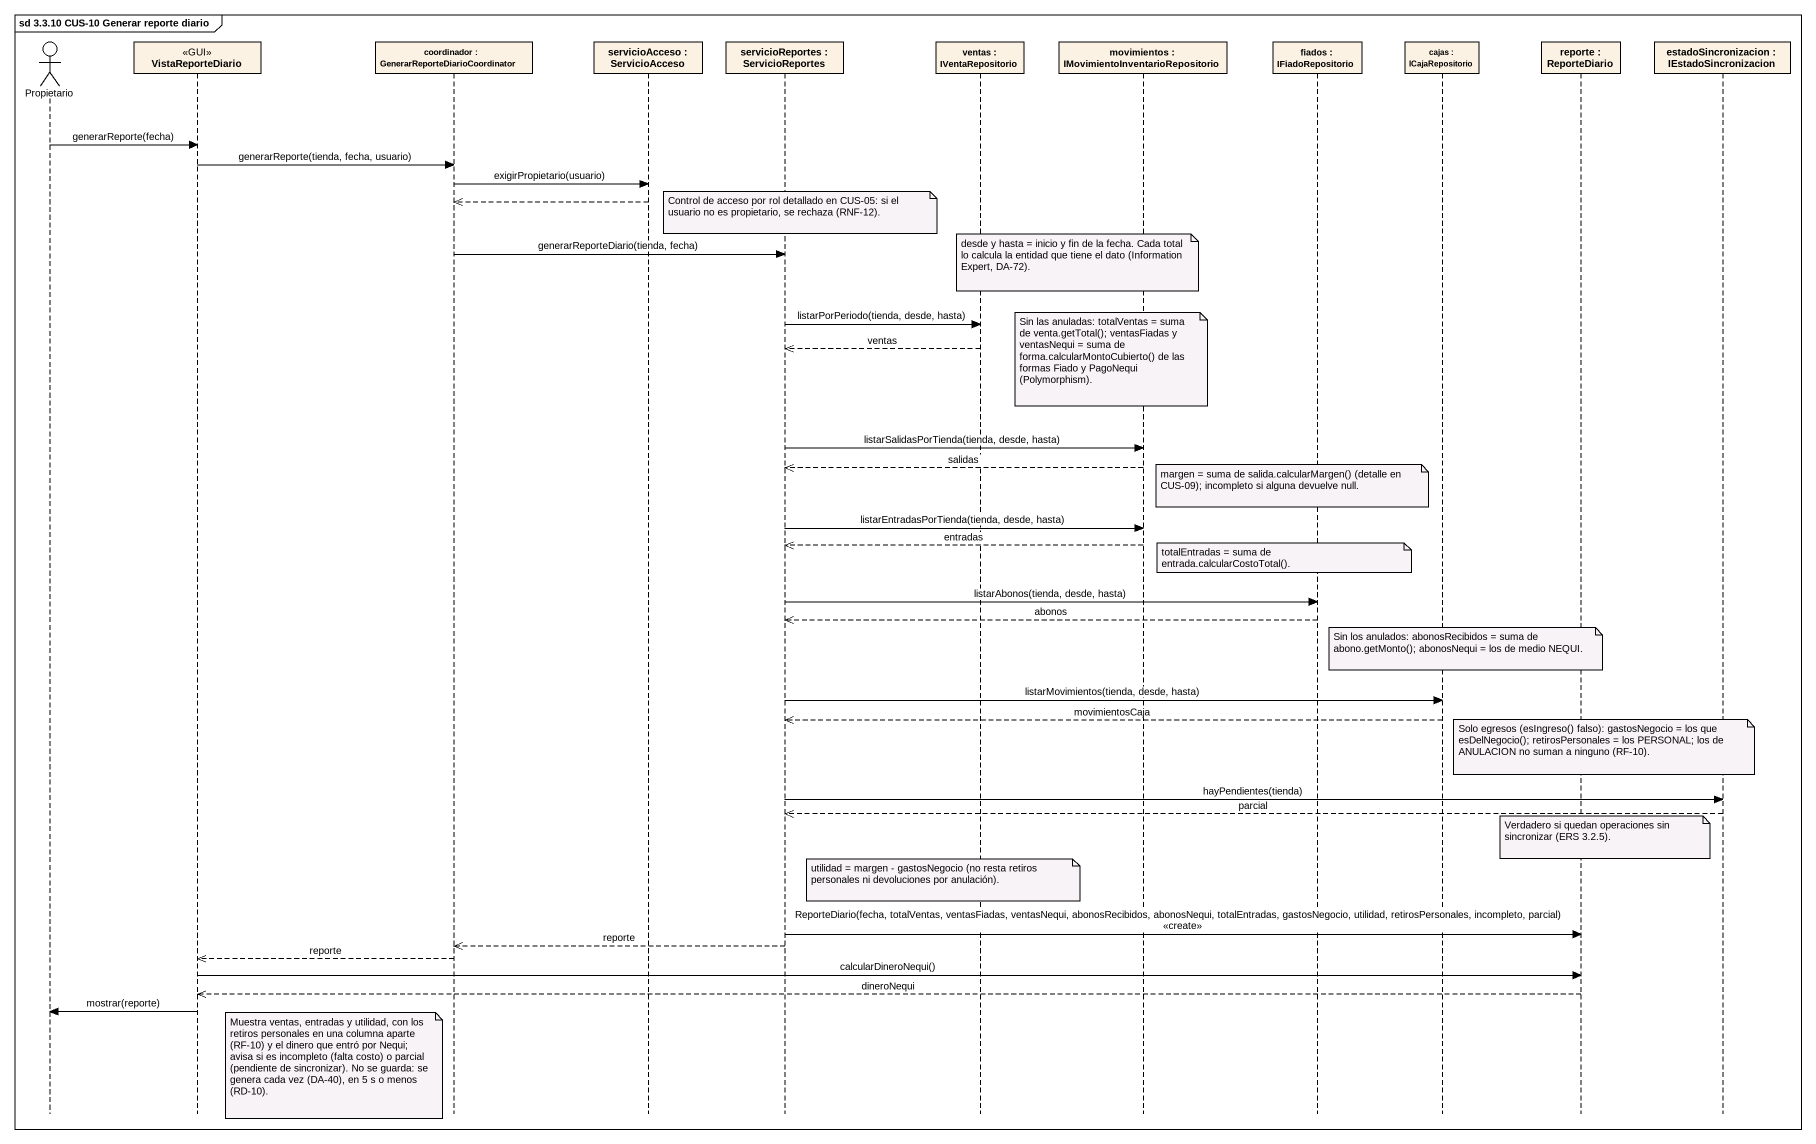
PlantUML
@startuml
mainframe sd 3.3.10 CUS-10 Generar reporte diario
hide footbox
actor Propietario
participant VistaReporteDiario <<GUI>>
participant "coordinador : GenerarReporteDiarioCoordinator" as coordinador
participant "servicioAcceso : ServicioAcceso" as servicioAcceso
participant "servicioReportes : ServicioReportes" as servicioReportes
participant "ventas : IVentaRepositorio" as ventas
participant "movimientos : IMovimientoInventarioRepositorio" as movimientos
participant "fiados : IFiadoRepositorio" as fiados
participant "cajas : ICajaRepositorio" as cajas
participant "reporte : ReporteDiario" as reporte
participant "estadoSincronizacion : IEstadoSincronizacion" as estadoSincronizacion

Propietario -> VistaReporteDiario : generarReporte(fecha)
VistaReporteDiario -> coordinador : generarReporte(tienda, fecha, usuario)
coordinador -> servicioAcceso : exigirPropietario(usuario)
servicioAcceso -->> coordinador
note over servicioReportes : Control de acceso por rol detallado en CUS-05: si el usuario no es propietario, se rechaza (RNF-12).
coordinador -> servicioReportes : generarReporteDiario(tienda, fecha)
note over movimientos : desde y hasta = inicio y fin de la fecha. Cada total lo calcula la entidad que tiene el dato (Information Expert, DA-72).
servicioReportes -> ventas : listarPorPeriodo(tienda, desde, hasta)
ventas -->> servicioReportes : ventas
note over movimientos : Sin las anuladas: totalVentas = suma de venta.getTotal(); ventasFiadas y ventasNequi = suma de forma.calcularMontoCubierto() de las formas Fiado y PagoNequi (Polymorphism).
servicioReportes -> movimientos : listarSalidasPorTienda(tienda, desde, hasta)
movimientos -->> servicioReportes : salidas
note over fiados : margen = suma de salida.calcularMargen() (detalle en CUS-09); incompleto si alguna devuelve null.
servicioReportes -> movimientos : listarEntradasPorTienda(tienda, desde, hasta)
movimientos -->> servicioReportes : entradas
note over fiados : totalEntradas = suma de entrada.calcularCostoTotal().
servicioReportes -> fiados : listarAbonos(tienda, desde, hasta)
fiados -->> servicioReportes : abonos
note over cajas : Sin los anulados: abonosRecibidos = suma de abono.getMonto(); abonosNequi = los de medio NEQUI.
servicioReportes -> cajas : listarMovimientos(tienda, desde, hasta)
cajas -->> servicioReportes : movimientosCaja
note over reporte : Solo egresos (esIngreso() falso): gastosNegocio = los que esDelNegocio(); retirosPersonales = los PERSONAL; los de ANULACION no suman a ninguno (RF-10).
servicioReportes -> estadoSincronizacion : hayPendientes(tienda)
estadoSincronizacion -->> servicioReportes : parcial
note over reporte : Verdadero si quedan operaciones sin sincronizar (ERS 3.2.5).
note over ventas : utilidad = margen - gastosNegocio (no resta retiros personales ni devoluciones por anulación).
servicioReportes -> reporte : ReporteDiario(fecha, totalVentas, ventasFiadas, ventasNequi, abonosRecibidos, abonosNequi, totalEntradas, gastosNegocio, utilidad, retirosPersonales, incompleto, parcial) <<create>>
servicioReportes -->> coordinador : reporte
coordinador -->> VistaReporteDiario : reporte
VistaReporteDiario -> reporte : calcularDineroNequi()
reporte -->> VistaReporteDiario : dineroNequi
VistaReporteDiario -> Propietario : mostrar(reporte)
note left of coordinador : Muestra ventas, entradas y utilidad, con los retiros personales en una columna aparte (RF-10) y el dinero que entró por Nequi; avisa si es incompleto (falta costo) o parcial (pendiente de sincronizar). No se guarda: se genera cada vez (DA-40), en 5 s o menos (RD-10).
@enduml
